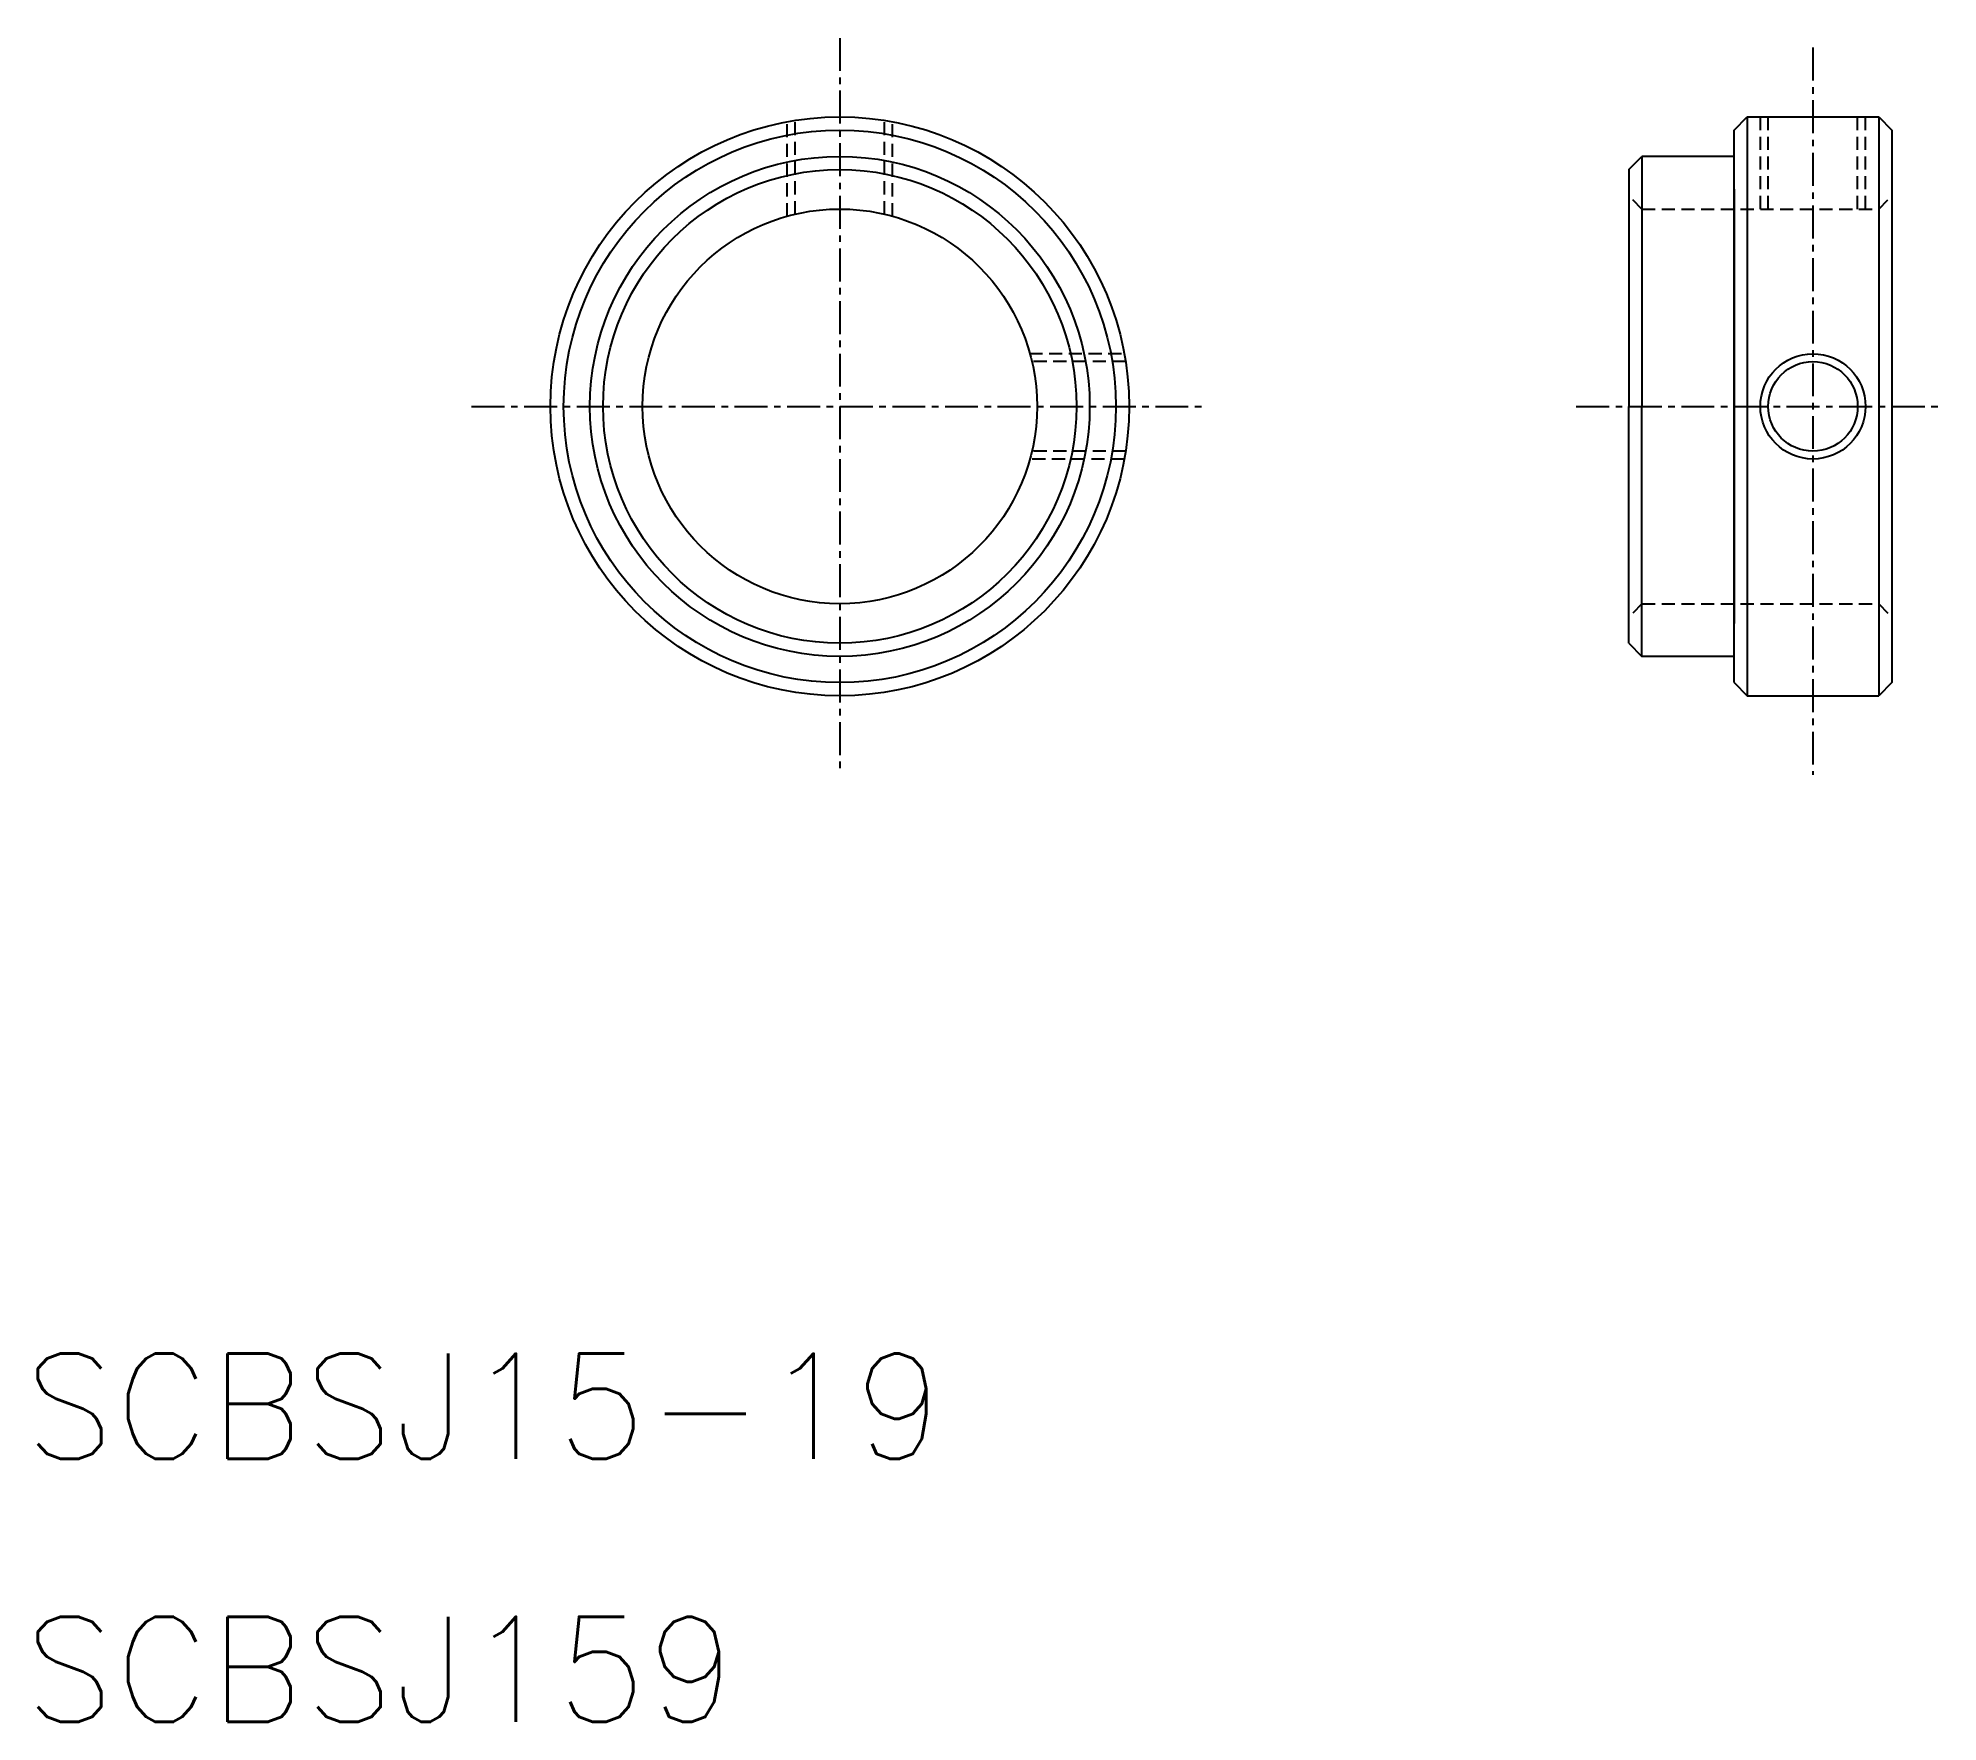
# Model space of a CAD drawing. Extents: x 10.5 to 82.8, y 10 to 74.
import ezdxf

# ---------------------------------------------------------------- set-up
doc = ezdxf.new("R2010")
doc.units = 0
doc.linetypes.add('CENTER', pattern=[2, 1.25, -0.25, 0.25, -0.25])
doc.linetypes.add('DASHED', pattern=[0.75, 0.5, -0.25])
doc.layers.get('0').update_dxf_attribs({"linetype": 'CONTINUOUS'})
doc.layers.add('CENTER', color=1, linetype='CENTER')
doc.styles.get("Standard").update_dxf_attribs({"font": 'txt.shx', "bigfont": 'bigfont.shx'})

msp = doc.modelspace()

# ---------------------------------------------------------------- linework, layer by layer
at = {"color": 3, "linetype": 'DASHED'}
for p, q in [((39, 67.228), (39, 70.817)), ((39.3, 67.305), (39.3, 70.868)), ((42.7, 67.305), (42.7, 70.868)), ((43, 67.228), (43, 70.817)), ((76, 67.5), (76, 71)), ((76.3, 67.5), (76.3, 71)), ((79.7, 67.5), (79.7, 71)), ((80, 67.5), (80, 71)), ((71.5, 67.5), (71, 68)), ((80.5, 67.5), (81, 68)), ((71.5, 67.5), (80.5, 67.5)), ((51.708, 62), (48.228, 62)), ((51.868, 61.7), (48.305, 61.7)), ((51.817, 58), (48.228, 58)), ((51.868, 58.3), (48.305, 58.3)), ((71.5, 52.5), (71, 52)), ((71.5, 52.5), (80.5, 52.5)), ((80.5, 52.5), (81, 52))]:
    msp.add_line(p, q, dxfattribs=at)
at = {"color": 7, "linetype": 'CONTINUOUS'}
for p, q in [((75, 70.5), (75.5, 71)), ((75.5, 71), (75.5, 49)), ((75.5, 71), (80.5, 71)), ((80.5, 71), (80.5, 49)), ((80.5, 71), (81, 70.5)), ((75, 49.5), (75, 70.5)), ((81, 70.5), (81, 49.5)), ((71, 69), (71.5, 69.5)), ((71.5, 69.5), (71.5, 60)), ((75, 69.5), (71.5, 69.5)), ((71, 69), (71, 60)), ((75, 68.25), (75, 51.75)), ((71, 51), (71, 60)), ((71.5, 50.5), (71.5, 60)), ((71, 51), (71.5, 50.5)), ((75, 50.5), (71.5, 50.5)), ((75, 49.5), (75.5, 49)), ((81, 49.5), (80.5, 49)), ((75.5, 49), (80.5, 49))]:
    msp.add_line(p, q, dxfattribs=at)
for centre, radius in [((41, 60), 11), ((41, 60), 10.5), ((41, 60), 9.5), ((41, 60), 9), ((41, 60), 7.5), ((78, 60), 1.7)]:
    msp.add_circle(centre, radius, dxfattribs=at)
at = {"color": 3, "linetype": 'CONTINUOUS'}
msp.add_circle((78, 60), 2, dxfattribs=at)
at = {"layer": 'CENTER', "color": 1, "linetype": 'CENTER'}
for p, q in [((41, 74), (41, 46)), ((78, 73.634), (78, 46)), ((27, 60), (55, 60)), ((69, 60), (82.755, 60))]:
    msp.add_line(p, q, dxfattribs=at)

# ---------------------------------------------------------------- texts
at = {"color": 7, "linetype": 'CONTINUOUS'}
for s, p in [('SCBSJ15-19', (10, 20)), ('SCBSJ159', (10, 10))]:
    msp.add_text(s, height=4, dxfattribs=at).set_placement(p)

doc.saveas('drawing.dxf')
